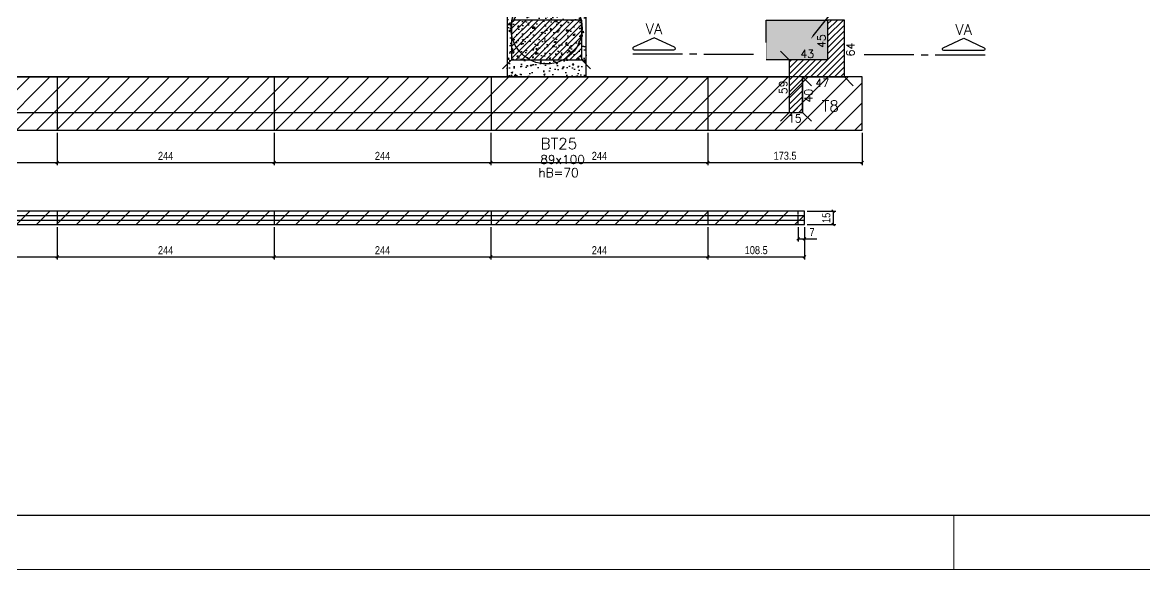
# Model space of a CAD drawing. Extents: x 1860 to 8661, y -614 to 3008.
# Drawn here: x 4230 to 5493, y -614 to 2 of the extents above; entities that cross this region are included whole.
import ezdxf
from ezdxf import colors
from ezdxf.entities.mleader import LeaderData, LeaderLine
from ezdxf.enums import TextEntityAlignment as Align
from ezdxf.math import Vec2, Vec3

# ---------------------------------------------------------------- set-up
doc = ezdxf.new("R2010")
doc.units = 0
doc.linetypes.add('HIDDEN', pattern=[0.375, 0.25, -0.125])
for name, color, linetype in [('242', 12, 'Continuous'), ('COTA', 241, 'Continuous'), ('F-AUX-RED', 1, 'Continuous'), ('F-BLOCOS', 3, 'Continuous'), ('F-BLOCOS-DIM', 2, 'Continuous'), ('F-BLOCOS-NOME', 3, 'Continuous'), ('F-CORTE-INDICAÇÃO', 4, 'Continuous'), ('F-LAJES', 3, 'Continuous'), ('F-PILARES-DIM', 172, 'Continuous'), ('F-PILARES-HACH', 174, 'Continuous'), ('F-PILARES-M', 170, 'Continuous'), ('F-PILARES-N', 170, 'Continuous'), ('F-PILARES-NASCE', 4, 'Continuous'), ('F-PILARES-NOME', 170, 'Continuous'), ('F-VIGAS', 3, 'Continuous'), ('Painéis', 200, 'Continuous'), ('SARR_2.2x7', 40, 'Continuous')]:
    doc.layers.add(name, color=color, linetype=linetype)
doc.layers.add('F-DESNIVEL-2', color=7, linetype='Continuous', true_color=0xffd1e8)
doc.layers.add('FOLHA', color=255, linetype='Continuous', lineweight=5)
doc.layers.add('Hachura', color=251, linetype='Continuous', lineweight=9)
doc.styles.add('COTA TECNICA-50', font='techl___.ttf', dxfattribs={"height": 9})
doc.styles.add('MCP', font='romans.shx')
doc.styles.add('ROMANS', font='romans.shx')
doc.styles.get("Standard").update_dxf_attribs({"font": 'arial.ttf'})
doc.dimstyles.new('COTA PAINEL-50', dxfattribs={"dimtxt": 9, "dimasz": 3, "dimexe": 3, "dimexo": 3, "dimgap": 3, "dimtad": 1, "dimdec": 1, "dimzin": 12, "dimdsep": 46, "dimtxsty": 'COTA TECNICA-50', "dimblk1": 'OBLIQUE', "dimblk2": 'OBLIQUE', "dimsah": 1, "dimcen": 0.9, "dimclrd": 4, "dimclre": 4, "dimclrt": 240, "dimadec": 1, "dimazin": 3, "dimtfac": 1, "dimtdec": 1, "dimtmove": 0, "dimatfit": 3, "dimfxl": 1, "dimtolj": 1, "dimtzin": 12, "dimarcsym": 0})
pattern_1 = [(45, (4214.506, 480.1385), (-3.367596, 3.367596), [])]

# ---------------------------------------------------------------- blocks, each defined once
blk = doc.blocks.new('*U48')
at = {"layer": 'F-CORTE-INDICAÇÃO'}
for p, q in [((70, 0), (0, 0)), ((80, 0), (90, 0)), ((100, 0), (170, 0))]:
    blk.add_line(p, q, dxfattribs=at)
blk.add_lwpolyline([(112, 6, -0.802585), (111.2, 9.8), (140, 23.3), (168.8, 9.8, -0.802585), (168, 6)], format="xyb", close=True, dxfattribs=at)
at = {"layer": 'F-CORTE-INDICAÇÃO', "style": 'ROMANS'}
blk.add_attdef('CORTE', text='', height=15, dxfattribs=at).set_placement((140, 35.8), align=Align.MIDDLE_CENTER)
at = {"layer": 'F-CORTE-INDICAÇÃO', "color": 2, "style": 'ROMANS'}
blk.add_attdef('FOLHA', text='', height=12, dxfattribs=at).set_placement((140, -10), align=Align.MIDDLE_CENTER)
blk = doc.blocks.new('*U49')
at = {"layer": 'F-CORTE-INDICAÇÃO'}
for p, q in [((70, 0), (0, 0)), ((80, 0), (90, 0)), ((100, 0), (170, 0))]:
    blk.add_line(p, q, dxfattribs=at)
blk.add_lwpolyline([(112, 6, -0.802585), (111.2, 9.8), (140, 23.3), (168.8, 9.8, -0.802585), (168, 6)], format="xyb", close=True, dxfattribs=at)
at = {"layer": 'F-CORTE-INDICAÇÃO', "style": 'ROMANS'}
blk.add_attdef('CORTE', text='', height=15, dxfattribs=at).set_placement((140, 35.8), align=Align.MIDDLE_CENTER)
at = {"layer": 'F-CORTE-INDICAÇÃO', "color": 2, "style": 'ROMANS'}
blk.add_attdef('FOLHA', text='', height=12, dxfattribs=at).set_placement((140, -10), align=Align.MIDDLE_CENTER)
blk = doc.blocks.new('_Oblique')
at = {"color": 0, "linetype": 'ByBlock', "lineweight": -2}
blk.add_line((-0.5, -0.5), (0.5, 0.5), dxfattribs=at)
blk = doc.blocks.new('*D306')
at = {"layer": 'COTA', "color": 4, "lineweight": -2, "transparency": 16777216}
for p, q in [((4025.5, -121.9), (4025.5, -158.4)), ((4269.5, -121.9), (4269.5, -158.4)), ((4025.5, -155.4), (4269.5, -155.4))]:
    blk.add_line(p, q, dxfattribs=at)
at = {"layer": 'Defpoints', "color": 0, "transparency": 16777216}
for p in [(4025.5, -118.9), (4269.5, -118.9), (4269.5, -155.4)]:
    blk.add_point(p, dxfattribs=at)
at = {"layer": 'COTA', "color": 4, "lineweight": -2, "transparency": 16777216, "xscale": 3, "yscale": 3, "zscale": 3, "rotation": 180}
blk.add_blockref('_Oblique', (4025.5, -155.4), dxfattribs=at)
at = {"layer": 'COTA', "color": 4, "lineweight": -2, "transparency": 16777216, "xscale": 3, "yscale": 3, "zscale": 3}
blk.add_blockref('_Oblique', (4269.5, -155.4), dxfattribs=at)
at = {"layer": 'COTA', "color": 240, "transparency": 16777216, "insert": (4147.5, -147.8), "char_height": 9, "attachment_point": 5, "style": 'COTA TECNICA-50'}
blk.add_mtext('\\A1;244', dxfattribs=at)
blk = doc.blocks.new('*D307')
at = {"layer": 'COTA', "color": 4, "lineweight": -2, "transparency": 16777216}
for p, q in [((4269.5, -121.9), (4269.5, -158.4)), ((4513.5, -121.9), (4513.5, -158.4)), ((4269.5, -155.4), (4513.5, -155.4))]:
    blk.add_line(p, q, dxfattribs=at)
at = {"layer": 'Defpoints', "color": 0, "transparency": 16777216}
for p in [(4269.5, -118.9), (4513.5, -118.9), (4513.5, -155.4)]:
    blk.add_point(p, dxfattribs=at)
at = {"layer": 'COTA', "color": 4, "lineweight": -2, "transparency": 16777216, "xscale": 3, "yscale": 3, "zscale": 3, "rotation": 180}
blk.add_blockref('_Oblique', (4269.5, -155.4), dxfattribs=at)
at = {"layer": 'COTA', "color": 4, "lineweight": -2, "transparency": 16777216, "xscale": 3, "yscale": 3, "zscale": 3}
blk.add_blockref('_Oblique', (4513.5, -155.4), dxfattribs=at)
at = {"layer": 'COTA', "color": 240, "transparency": 16777216, "insert": (4391.5, -147.8), "char_height": 9, "attachment_point": 5, "style": 'COTA TECNICA-50'}
blk.add_mtext('\\A1;244', dxfattribs=at)
blk = doc.blocks.new('*D308')
at = {"layer": 'COTA', "color": 4, "lineweight": -2, "transparency": 16777216}
for p, q in [((4513.5, -121.9), (4513.5, -158.4)), ((4757.5, -121.9), (4757.5, -158.4)), ((4513.5, -155.4), (4757.5, -155.4))]:
    blk.add_line(p, q, dxfattribs=at)
at = {"layer": 'Defpoints', "color": 0, "transparency": 16777216}
for p in [(4513.5, -118.9), (4757.5, -118.9), (4757.5, -155.4)]:
    blk.add_point(p, dxfattribs=at)
at = {"layer": 'COTA', "color": 4, "lineweight": -2, "transparency": 16777216, "xscale": 3, "yscale": 3, "zscale": 3, "rotation": 180}
blk.add_blockref('_Oblique', (4513.5, -155.4), dxfattribs=at)
at = {"layer": 'COTA', "color": 4, "lineweight": -2, "transparency": 16777216, "xscale": 3, "yscale": 3, "zscale": 3}
blk.add_blockref('_Oblique', (4757.5, -155.4), dxfattribs=at)
at = {"layer": 'COTA', "color": 240, "transparency": 16777216, "insert": (4635.5, -147.8), "char_height": 9, "attachment_point": 5, "style": 'COTA TECNICA-50'}
blk.add_mtext('\\A1;244', dxfattribs=at)
blk = doc.blocks.new('*D309')
at = {"layer": 'COTA', "color": 4, "lineweight": -2, "transparency": 16777216}
for p, q in [((4757.5, -121.9), (4757.5, -158.4)), ((5001.5, -121.9), (5001.5, -158.4)), ((4757.5, -155.4), (5001.5, -155.4))]:
    blk.add_line(p, q, dxfattribs=at)
at = {"layer": 'Defpoints', "color": 0, "transparency": 16777216}
for p in [(4757.5, -118.9), (5001.5, -118.9), (5001.5, -155.4)]:
    blk.add_point(p, dxfattribs=at)
at = {"layer": 'COTA', "color": 4, "lineweight": -2, "transparency": 16777216, "xscale": 3, "yscale": 3, "zscale": 3, "rotation": 180}
blk.add_blockref('_Oblique', (4757.5, -155.4), dxfattribs=at)
at = {"layer": 'COTA', "color": 4, "lineweight": -2, "transparency": 16777216, "xscale": 3, "yscale": 3, "zscale": 3}
blk.add_blockref('_Oblique', (5001.5, -155.4), dxfattribs=at)
at = {"layer": 'COTA', "color": 240, "transparency": 16777216, "insert": (4879.5, -147.8), "char_height": 9, "attachment_point": 5, "style": 'COTA TECNICA-50'}
blk.add_mtext('\\A1;244', dxfattribs=at)
blk = doc.blocks.new('*D310')
at = {"layer": 'COTA', "color": 4, "lineweight": -2, "transparency": 16777216}
for p, q in [((5001.5, -121.9), (5001.5, -158.4)), ((5175, -121.9), (5175, -158.4)), ((5001.5, -155.4), (5175, -155.4))]:
    blk.add_line(p, q, dxfattribs=at)
at = {"layer": 'Defpoints', "color": 0, "transparency": 16777216}
for p in [(5001.5, -118.9), (5175, -118.9), (5175, -155.4)]:
    blk.add_point(p, dxfattribs=at)
at = {"layer": 'COTA', "color": 4, "lineweight": -2, "transparency": 16777216, "xscale": 3, "yscale": 3, "zscale": 3, "rotation": 180}
blk.add_blockref('_Oblique', (5001.5, -155.4), dxfattribs=at)
at = {"layer": 'COTA', "color": 4, "lineweight": -2, "transparency": 16777216, "xscale": 3, "yscale": 3, "zscale": 3}
blk.add_blockref('_Oblique', (5175, -155.4), dxfattribs=at)
at = {"layer": 'COTA', "color": 240, "transparency": 16777216, "insert": (5088.3, -147.7), "char_height": 9, "attachment_point": 5, "style": 'COTA TECNICA-50'}
blk.add_mtext('\\A1;173.5', dxfattribs=at)
blk = doc.blocks.new('*D403')
at = {"layer": 'COTA', "color": 4, "lineweight": -2, "transparency": 16777216}
for p, q in [((5113, -210.1), (5145.3, -210.1)), ((5142.3, -210.1), (5142.3, -225.1)), ((5113, -225.1), (5145.3, -225.1))]:
    blk.add_line(p, q, dxfattribs=at)
at = {"layer": 'Defpoints', "color": 0, "transparency": 16777216}
for p in [(5110, -210.1), (5110, -225.1), (5142.3, -225.1)]:
    blk.add_point(p, dxfattribs=at)
at = {"layer": 'COTA', "color": 4, "lineweight": -2, "transparency": 16777216, "xscale": 3, "yscale": 3, "zscale": 3}
for p, rotation in [((5142.3, -210.1), 90), ((5142.3, -225.1), 270)]:
    blk.add_blockref('_Oblique', p, dxfattribs=dict(at, rotation=rotation))
at = {"layer": 'COTA', "color": 240, "transparency": 16777216, "insert": (5134.7, -217.6), "char_height": 9, "attachment_point": 5, "rotation": 90, "style": 'COTA TECNICA-50'}
blk.add_mtext('\\A1;15', dxfattribs=at)
blk = doc.blocks.new('*D412')
at = {"layer": 'COTA', "color": 4, "lineweight": -2, "transparency": 16777216}
for p, q in [((4025.5, -228.1), (4025.5, -264.6)), ((4269.5, -228.1), (4269.5, -264.6)), ((4025.5, -261.6), (4269.5, -261.6))]:
    blk.add_line(p, q, dxfattribs=at)
at = {"layer": 'Defpoints', "color": 0, "transparency": 16777216}
for p in [(4025.5, -225.1), (4269.5, -225.1), (4269.5, -261.6)]:
    blk.add_point(p, dxfattribs=at)
at = {"layer": 'COTA', "color": 4, "lineweight": -2, "transparency": 16777216, "xscale": 3, "yscale": 3, "zscale": 3, "rotation": 180}
blk.add_blockref('_Oblique', (4025.5, -261.6), dxfattribs=at)
at = {"layer": 'COTA', "color": 4, "lineweight": -2, "transparency": 16777216, "xscale": 3, "yscale": 3, "zscale": 3}
blk.add_blockref('_Oblique', (4269.5, -261.6), dxfattribs=at)
at = {"layer": 'COTA', "color": 240, "transparency": 16777216, "insert": (4147.5, -254), "char_height": 9, "attachment_point": 5, "style": 'COTA TECNICA-50'}
blk.add_mtext('\\A1;244', dxfattribs=at)
blk = doc.blocks.new('*D413')
at = {"layer": 'COTA', "color": 4, "lineweight": -2, "transparency": 16777216}
for p, q in [((4269.5, -228.1), (4269.5, -264.6)), ((4513.5, -228.1), (4513.5, -264.6)), ((4269.5, -261.6), (4513.5, -261.6))]:
    blk.add_line(p, q, dxfattribs=at)
at = {"layer": 'Defpoints', "color": 0, "transparency": 16777216}
for p in [(4269.5, -225.1), (4513.5, -225.1), (4513.5, -261.6)]:
    blk.add_point(p, dxfattribs=at)
at = {"layer": 'COTA', "color": 4, "lineweight": -2, "transparency": 16777216, "xscale": 3, "yscale": 3, "zscale": 3, "rotation": 180}
blk.add_blockref('_Oblique', (4269.5, -261.6), dxfattribs=at)
at = {"layer": 'COTA', "color": 4, "lineweight": -2, "transparency": 16777216, "xscale": 3, "yscale": 3, "zscale": 3}
blk.add_blockref('_Oblique', (4513.5, -261.6), dxfattribs=at)
at = {"layer": 'COTA', "color": 240, "transparency": 16777216, "insert": (4391.5, -254), "char_height": 9, "attachment_point": 5, "style": 'COTA TECNICA-50'}
blk.add_mtext('\\A1;244', dxfattribs=at)
blk = doc.blocks.new('*D404')
at = {"layer": 'COTA', "color": 4, "lineweight": -2, "transparency": 16777216}
for p, q in [((4513.5, -228.1), (4513.5, -264.6)), ((4757.5, -228.1), (4757.5, -264.6)), ((4513.5, -261.6), (4757.5, -261.6))]:
    blk.add_line(p, q, dxfattribs=at)
at = {"layer": 'Defpoints', "color": 0, "transparency": 16777216}
for p in [(4513.5, -225.1), (4757.5, -225.1), (4757.5, -261.6)]:
    blk.add_point(p, dxfattribs=at)
at = {"layer": 'COTA', "color": 4, "lineweight": -2, "transparency": 16777216, "xscale": 3, "yscale": 3, "zscale": 3, "rotation": 180}
blk.add_blockref('_Oblique', (4513.5, -261.6), dxfattribs=at)
at = {"layer": 'COTA', "color": 4, "lineweight": -2, "transparency": 16777216, "xscale": 3, "yscale": 3, "zscale": 3}
blk.add_blockref('_Oblique', (4757.5, -261.6), dxfattribs=at)
at = {"layer": 'COTA', "color": 240, "transparency": 16777216, "insert": (4635.5, -254), "char_height": 9, "attachment_point": 5, "style": 'COTA TECNICA-50'}
blk.add_mtext('\\A1;244', dxfattribs=at)
blk = doc.blocks.new('*D405')
at = {"layer": 'COTA', "color": 4, "lineweight": -2, "transparency": 16777216}
for p, q in [((4757.5, -228.1), (4757.5, -264.6)), ((5001.5, -228.1), (5001.5, -264.6)), ((4757.5, -261.6), (5001.5, -261.6))]:
    blk.add_line(p, q, dxfattribs=at)
at = {"layer": 'Defpoints', "color": 0, "transparency": 16777216}
for p in [(4757.5, -225.1), (5001.5, -225.1), (5001.5, -261.6)]:
    blk.add_point(p, dxfattribs=at)
at = {"layer": 'COTA', "color": 4, "lineweight": -2, "transparency": 16777216, "xscale": 3, "yscale": 3, "zscale": 3, "rotation": 180}
blk.add_blockref('_Oblique', (4757.5, -261.6), dxfattribs=at)
at = {"layer": 'COTA', "color": 4, "lineweight": -2, "transparency": 16777216, "xscale": 3, "yscale": 3, "zscale": 3}
blk.add_blockref('_Oblique', (5001.5, -261.6), dxfattribs=at)
at = {"layer": 'COTA', "color": 240, "transparency": 16777216, "insert": (4879.5, -254), "char_height": 9, "attachment_point": 5, "style": 'COTA TECNICA-50'}
blk.add_mtext('\\A1;244', dxfattribs=at)
blk = doc.blocks.new('*D406')
at = {"layer": 'COTA', "color": 4, "lineweight": -2, "transparency": 16777216}
for p, q in [((5001.5, -228.1), (5001.5, -264.6)), ((5110, -228.1), (5110, -264.6)), ((5001.5, -261.6), (5110, -261.6))]:
    blk.add_line(p, q, dxfattribs=at)
at = {"layer": 'Defpoints', "color": 0, "transparency": 16777216}
for p in [(5001.5, -225.1), (5110, -225.1), (5110, -261.6)]:
    blk.add_point(p, dxfattribs=at)
at = {"layer": 'COTA', "color": 4, "lineweight": -2, "transparency": 16777216, "xscale": 3, "yscale": 3, "zscale": 3, "rotation": 180}
blk.add_blockref('_Oblique', (5001.5, -261.6), dxfattribs=at)
at = {"layer": 'COTA', "color": 4, "lineweight": -2, "transparency": 16777216, "xscale": 3, "yscale": 3, "zscale": 3}
blk.add_blockref('_Oblique', (5110, -261.6), dxfattribs=at)
at = {"layer": 'COTA', "color": 240, "transparency": 16777216, "insert": (5055.8, -254), "char_height": 9, "attachment_point": 5, "style": 'COTA TECNICA-50'}
blk.add_mtext('\\A1;108.5', dxfattribs=at)
blk = doc.blocks.new('*D414')
at = {"layer": 'COTA', "color": 4, "lineweight": -2, "transparency": 16777216}
for p, q in [((5103, -228.1), (5103, -244.3)), ((5110, -228.1), (5110, -244.3)), ((5103, -241.3), (5110, -241.3)), ((5110, -241.3), (5124.2, -241.3))]:
    blk.add_line(p, q, dxfattribs=at)
at = {"layer": 'Defpoints', "color": 0, "transparency": 16777216}
for p in [(5103, -225.1), (5110, -225.1), (5110, -241.3)]:
    blk.add_point(p, dxfattribs=at)
at = {"layer": 'COTA', "color": 4, "lineweight": -2, "transparency": 16777216, "xscale": 3, "yscale": 3, "zscale": 3, "rotation": 180}
blk.add_blockref('_Oblique', (5103, -241.3), dxfattribs=at)
at = {"layer": 'COTA', "color": 4, "lineweight": -2, "transparency": 16777216, "xscale": 3, "yscale": 3, "zscale": 3}
blk.add_blockref('_Oblique', (5110, -241.3), dxfattribs=at)
at = {"layer": 'COTA', "color": 240, "transparency": 16777216, "insert": (5118.6, -233.7), "char_height": 9, "attachment_point": 5, "style": 'COTA TECNICA-50'}
blk.add_mtext('\\A1;7', dxfattribs=at)

msp = doc.modelspace()

# ---------------------------------------------------------------- hatches: boundary and pattern name
at = {"layer": 'F-AUX-RED'}
h = msp.add_hatch(dxfattribs=at)
h.set_pattern_fill('AR-CONC', color=256, scale=0.1)
h.set_pattern_definition([(50, (4214.506, 480.138), (18.21847, -1.5939), [1.905, -20.955]), (355, (4214.506, 480.138), (-3.52434, 19.1057), [1.524, -16.76406]), (100.4514, (4216.024, 480.006), (14.69412, 17.51178), [1.619, -17.80902]), (46.1842, (4214.506, 485.218), (27.1079, -4.20423), [2.8575, -31.4325]), (96.6356, (4216.765, 484.868), (23.7404, 24.7426), [2.4285, -26.7136]), (351.184, (4214.506, 485.218), (23.7404, 24.7426), [2.286, -25.146]), (21, (4217.046, 483.948), (15.16144, -10.22652), [1.905, -20.955]), (326, (4217.046, 483.948), (6.1802, 18.4188), [1.524, -16.764]), (71.4514, (4218.31, 483.096), (21.34164, 8.19228), [1.619, -17.809]), (37.5, (4214.506, 480.1385), (0.30886, 8.455504), [0, -16.5608, 0, -17.018, 0, -16.8275]), (7.5, (4214.506, 480.138), (6.68197, 10.01806), [0, -9.7028, 0, -16.1798, 0, -6.4135]), (327.5, (4208.842, 480.1385), (13.55906, -0.572874), [0, -6.35, 0, -19.812, 0, -26.289]), (317.5, (4206.302, 480.138), (14.81292, 2.54265), [0, -8.255, 0, -13.1572, 0, -18.669])])
h.paths.add_polyline_path([(4864.51, 41.14), (4775.51, 41.14), (4775.51, -58.86), (4820.01, -58.86), (4864.51, -58.86)])
at = {"layer": 'F-DESNIVEL-2'}
h = msp.add_hatch(color=256, dxfattribs=at)
h.dxf.hatch_style = 1
h.paths.add_polyline_path([(5067.01, 5.14), (5136.01, 5.14), (5136.01, -39.86), (5067.01, -39.86)])
at = {"layer": 'F-PILARES-HACH', "linetype": 'Continuous'}
h = msp.add_hatch(dxfattribs=at)
h.set_pattern_fill('ANSI31', color=256, scale=1.5, style=0)
h.set_pattern_definition(pattern_1)
h.paths.add_polyline_path([(4780.51, -39.86), (4859.51, -39.86), (4859.51, 5.14), (4780.51, 5.14)], flags=16)
h = msp.add_hatch(dxfattribs=at)
h.set_pattern_fill('ANSI31', color=256, scale=1.5, style=0)
h.set_pattern_definition(pattern_1)
h.paths.add_polyline_path([(5093.01, -98.86), (5108.01, -98.86), (5108.01, -58.86), (5155.01, -58.86), (5155.01, 5.14), (5136.01, 5.14), (5136.01, -39.86), (5093.01, -39.86)], flags=16)
at = {"layer": 'Hachura', "linetype": 'ByBlock'}
h = msp.add_hatch(dxfattribs=at)
h.set_pattern_fill('ANSI31', color=256, scale=5)
h.set_pattern_definition([(45, (0, 731.25), (-11.22532, 11.22532), [])])
h.paths.add_polyline_path([(3049.51, -118.86), (3049.51, -58.86), (2805.51, -58.86), (2805.51, -118.86)])
h.paths.add_polyline_path([(3049.51, -58.86), (3049.51, -118.86), (3293.51, -118.86), (3293.51, -58.86)])
h.paths.add_polyline_path([(3293.51, -58.86), (3293.51, -118.86), (3537.51, -118.86), (3537.51, -58.86)])
h.paths.add_polyline_path([(3537.51, -58.86), (3537.51, -118.86), (3781.51, -118.86), (3781.51, -58.86)])
h.paths.add_polyline_path([(3781.51, -58.86), (3781.51, -118.86), (4025.51, -118.86), (4025.51, -58.86)])
h.paths.add_polyline_path([(4025.51, -58.86), (4025.51, -118.86), (4269.51, -118.86), (4269.51, -58.86)])
h.paths.add_polyline_path([(4269.51, -58.86), (4269.51, -118.86), (4513.51, -118.86), (4513.51, -58.86)])
h.paths.add_polyline_path([(4513.51, -58.86), (4513.51, -118.86), (4757.51, -118.86), (4757.51, -58.86)])
h.paths.add_polyline_path([(4757.51, -58.86), (4757.51, -118.86), (5001.51, -118.86), (5001.51, -58.86)])
h.paths.add_polyline_path([(5175.01, -118.86), (5175.01, -58.86), (5001.51, -58.86), (5001.51, -118.86)])
h = msp.add_hatch(dxfattribs=at)
h.set_pattern_fill('ANSI31', color=256, scale=5)
h.set_pattern_definition([(45, (0, 580.03), (-11.22532, 11.22532), [])])
h.paths.add_polyline_path([(3049.51, -225.08), (3049.51, -210.08), (2805.51, -210.08), (2805.51, -225.08)])
h.paths.add_polyline_path([(3293.51, -225.08), (3293.51, -210.08), (3049.51, -210.08), (3049.51, -225.08)])
h.paths.add_polyline_path([(3293.51, -210.08), (3293.51, -225.08), (3537.51, -225.08), (3537.51, -210.08)])
h.paths.add_polyline_path([(3781.51, -225.08), (3781.51, -210.08), (3537.51, -210.08), (3537.51, -225.08)])
h.paths.add_polyline_path([(3781.51, -210.08), (3781.51, -225.08), (4025.51, -225.08), (4025.51, -210.08)])
h.paths.add_polyline_path([(4025.51, -210.08), (4025.51, -225.08), (4269.51, -225.08), (4269.51, -210.08)])
h.paths.add_polyline_path([(4513.51, -225.08), (4513.51, -210.08), (4269.51, -210.08), (4269.51, -225.08)])
h.paths.add_polyline_path([(4757.51, -225.08), (4757.51, -210.08), (4513.51, -210.08), (4513.51, -225.08)])
h.paths.add_polyline_path([(4757.51, -210.08), (4757.51, -225.08), (5001.51, -225.08), (5001.51, -210.08)])
h.paths.add_polyline_path([(5110.01, -225.08), (5110.01, -210.08), (5001.51, -210.08), (5001.51, -225.08)])

# ---------------------------------------------------------------- linework, layer by layer
at = {"color": 30}
msp.add_line((8600.49, -552.63), (2012.11, -552.63), dxfattribs=at)
at = {"layer": '242', "linetype": 'Continuous'}
for p, q in [((4820.01, -4.36), (4820.01, -4.36)), ((4820.01, -17.36), (4820.01, -17.36))]:
    msp.add_line(p, q, dxfattribs=at)
at = {"layer": 'F-BLOCOS', "linetype": 'Continuous'}
msp.add_lwpolyline([(4820.01, -58.86), (4864.51, -58.86), (4864.51, 41.14), (4775.51, 41.14), (4775.51, -58.86), (4820.01, -58.86)], dxfattribs=at)
at = {"layer": 'F-LAJES', "linetype": 'Continuous'}
for p in [(5108.01, -58.86), (2825.51, -98.86)]:
    msp.add_line(p, (5108.01, -98.86), dxfattribs=at)
at = {"layer": 'F-PILARES-M', "linetype": 'Continuous'}
msp.add_circle((4820.01, -4.36), 40, dxfattribs=at)
at = {"layer": 'F-PILARES-N', "linetype": 'Continuous'}
for points in [[(4780.51, -39.86), (4859.51, -39.86), (4859.51, 5.14), (4780.51, 5.14), (4780.51, -39.86)], [(5093.01, -98.86), (5108.01, -98.86), (5108.01, -58.86), (5155.01, -58.86), (5155.01, 5.14), (5136.01, 5.14), (5136.01, -39.86), (5093.01, -39.86), (5093.01, -98.86)]]:
    msp.add_lwpolyline(points, dxfattribs=at)
at = {"layer": 'F-PILARES-NASCE', "linetype": 'Continuous'}
for p, q in [((5093.01, -39.86), (5083.01, -29.86)), ((4780.51, -39.86), (4770.51, -49.86)), ((4859.51, -39.86), (4869.51, -49.86)), ((5108.01, -58.86), (5118.01, -68.86)), ((5155.01, -58.86), (5165.01, -68.86)), ((5093.01, -98.86), (5083.01, -108.86)), ((5108.01, -98.86), (5118.01, -108.86))]:
    msp.add_line(p, q, dxfattribs=at)
at = {"layer": 'F-VIGAS', "color": 2, "linetype": 'HIDDEN'}
msp.add_lwpolyline([(5067.01, 5.14), (5136.01, 5.14), (5136.01, -39.86), (5067.01, -39.86)], close=True, dxfattribs=at)
at = {"layer": 'F-VIGAS'}
for points in [[(3975.51, -58.86), (4402.01, -58.86)], [(4402.01, -58.86), (4820.01, -58.86)], [(4820.01, -58.86), (5093.01, -58.86)]]:
    msp.add_lwpolyline(points, dxfattribs=at)
at = {"layer": 'FOLHA'}
for p, q in [((5277.96, -552.63), (5277.96, -613.6)), ((8661.45, -613.6), (1859.7, -613.6))]:
    msp.add_line(p, q, dxfattribs=at)
at = {"layer": 'Painéis'}
for p, q in [((4269.51, -58.86), (4269.51, -118.86)), ((4513.51, -58.86), (4513.51, -118.86)), ((4757.51, -58.86), (4757.51, -118.86)), ((5001.51, -58.86), (5001.51, -118.86)), ((4269.51, -210.08), (4269.51, -225.08)), ((4513.51, -210.08), (4513.51, -225.08)), ((4757.51, -210.08), (4757.51, -225.08)), ((5001.51, -210.08), (5001.51, -225.08))]:
    msp.add_line(p, q, dxfattribs=at)
for points in [[(2805.51, -118.86), (5175.01, -118.86), (5175.01, -58.86), (2805.51, -58.86)], [(2805.51, -225.08), (5110.01, -225.08), (5110.01, -210.08), (2805.51, -210.08)]]:
    msp.add_lwpolyline(points, close=True, dxfattribs=at)
at = {"layer": 'SARR_2.2x7', "linetype": 'HIDDEN', "ltscale": 15}
msp.add_line((5103.01, -225.08), (5103.01, -210.08), dxfattribs=at)
at = {"layer": 'SARR_2.2x7'}
for p, q in [((4025.51, -215.08), (4269.51, -215.08)), ((4025.51, -220.08), (4269.51, -220.08)), ((4269.51, -215.08), (4513.51, -215.08)), ((4269.51, -220.08), (4513.51, -220.08)), ((4513.51, -215.08), (4757.51, -215.08)), ((4513.51, -220.08), (4757.51, -220.08)), ((4757.51, -215.08), (5001.51, -215.08)), ((4757.51, -220.08), (5001.51, -220.08)), ((5001.51, -215.08), (5110.01, -215.08)), ((5001.51, -220.08), (5110.01, -220.08))]:
    msp.add_line(p, q, dxfattribs=at)

# ---------------------------------------------------------------- block references
at = {"layer": 'F-CORTE-INDICAÇÃO', "linetype": 'Continuous'}
ref = msp.add_blockref('*U49', (5052.93, -33.38), dxfattribs=dict(at, xscale=-0.8, yscale=0.8, zscale=0.8))
ref.add_attrib('CORTE', 'VA', dxfattribs={"height": 12, "style": 'ROMANS'}).set_placement((4940.93, -4.77), align=Align.MIDDLE_CENTER)
ref = msp.add_blockref('*U48', (5177.21, -34.11), dxfattribs=dict(at, xscale=0.8, yscale=0.8, zscale=0.8))
ref.add_attrib('CORTE', 'VA', dxfattribs={"height": 12, "style": 'ROMANS'}).set_placement((5289.21, -5.5), align=Align.MIDDLE_CENTER)

# ---------------------------------------------------------------- texts
at = {"layer": 'F-BLOCOS-DIM', "linetype": 'Continuous', "style": 'MCP'}
msp.add_text('89x100', height=10, dxfattribs=at).set_placement((4812.9, -146.91), align=Align.TOP_LEFT)
msp.add_text(' hB=70', height=10, dxfattribs=at).set_placement((4803.9, -171.72))
at = {"layer": 'F-BLOCOS-NOME', "linetype": 'Continuous', "style": 'MCP'}
msp.add_text('BT25', height=12.5, dxfattribs=at).set_placement((4813.25, -140.21))
at = {"layer": 'F-PILARES-DIM', "linetype": 'Continuous', "style": 'MCP'}
for s, p in [('45', (5133.76, -26.36)), ('64', (5166.26, -35.86)), ('59', (5090.76, -78.36)), ('40', (5119.26, -87.86))]:
    msp.add_text(s, height=9, rotation=90, dxfattribs=at).set_placement(p)
for s, p in [('43', (5105.51, -37.61)), ('47', (5122.51, -70.11)), ('15', (5091.51, -110.11))]:
    msp.add_text(s, height=9, dxfattribs=at).set_placement(p)
at = {"layer": 'F-PILARES-NOME', "linetype": 'Continuous', "style": 'MCP'}
msp.add_text('T8', height=12.5, dxfattribs=at).set_placement((5129.53, -97.98))

# ---------------------------------------------------------------- dimensions: what is measured, and where the dimension line sits
at = {"layer": 'COTA'}
for base, p1, p2, picture, middle in [((4269.51, -155.38), (4025.51, -118.86), (4269.51, -118.86), '*D306', (4147.51, -147.81)), ((4513.51, -155.38), (4269.51, -118.86), (4513.51, -118.86), '*D307', (4391.51, -147.81)), ((4757.51, -155.38), (4513.51, -118.86), (4757.51, -118.86), '*D308', (4635.51, -147.81)), ((5001.51, -155.38), (4757.51, -118.86), (5001.51, -118.86), '*D309', (4879.51, -147.81)), ((5175.01, -155.38), (5001.51, -118.86), (5175.01, -118.86), '*D310', (5088.26, -147.68)), ((4269.51, -261.6), (4025.51, -225.08), (4269.51, -225.08), '*D412', (4147.51, -254.04)), ((4513.51, -261.6), (4269.51, -225.08), (4513.51, -225.08), '*D413', (4391.51, -254.04)), ((4757.51, -261.6), (4513.51, -225.08), (4757.51, -225.08), '*D404', (4635.51, -254.04)), ((5001.51, -261.6), (4757.51, -225.08), (5001.51, -225.08), '*D405', (4879.51, -254.04)), ((5110.01, -261.6), (5001.51, -225.08), (5110.01, -225.08), '*D406', (5055.76, -253.98))]:
    dim = msp.add_linear_dim(base=base, p1=p1, p2=p2, dimstyle='COTA PAINEL-50', override={"dimtmove": 1}, dxfattribs=at)
    dim.commit()
    dim.dimension.update_dxf_attribs({"geometry": picture, "text_midpoint": middle})
for base, p1, angle, picture, middle in [((5142.28, -225.08), (5110.01, -210.08), 90, '*D403', (5134.68, -217.58)), ((5110.01, -241.32), (5103.01, -225.08), 180, '*D414', (5118.58, -233.75))]:
    dim = msp.add_linear_dim(base=base, p1=p1, p2=(5110.01, -225.08), angle=angle, dimstyle='COTA PAINEL-50', dxfattribs=at)
    dim.commit()
    dim.dimension.update_dxf_attribs({"geometry": picture, "text_midpoint": middle})

# ---------------------------------------------------------------- leaders
at = {"layer": 'F-AUX-RED'}
ml = msp.add_multileader_mtext('Standard', dxfattribs=at)
ml.set_content('', color=256)
ml.set_leader_properties()
ml.build(insert=Vec2(0, 0))
ml.multileader.update_dxf_attribs({"text_top_attachment_type": 0, "text_bottom_attachment_type": 0})
ctx = ml.context
ctx.base_point, ctx.plane_origin = Vec3(5352.45, 51.33), Vec3(5117.33, -15.96)
notes = []
notes.append((ctx, [(0, (1, 1, 0), (5170.77, 51.33), (1, 0), 181.68, [(0, [(5117.33, -15.96)], 256, [])])]))
ctx.mtext.insert, ctx.mtext.flow_direction = Vec3(5354.45, 53.33), 5
for ctx, leaders in notes:
    for number, flags, end, landing, length, lines in leaders:
        leader = LeaderData()
        leader.index, (leader.has_last_leader_line, leader.has_dogleg_vector, leader.attachment_direction) = number, flags
        leader.last_leader_point, leader.dogleg_vector, leader.dogleg_length = Vec3(end), Vec3(landing), length
        for number, points, colour, breaks in lines:
            line = LeaderLine()
            line.index, line.vertices, line.color, line.breaks = number, Vec3.list(points), colors.encode_raw_color(colour), breaks
            leader.lines.append(line)
        ctx.leaders.append(leader)

doc.saveas('drawing.dxf')
